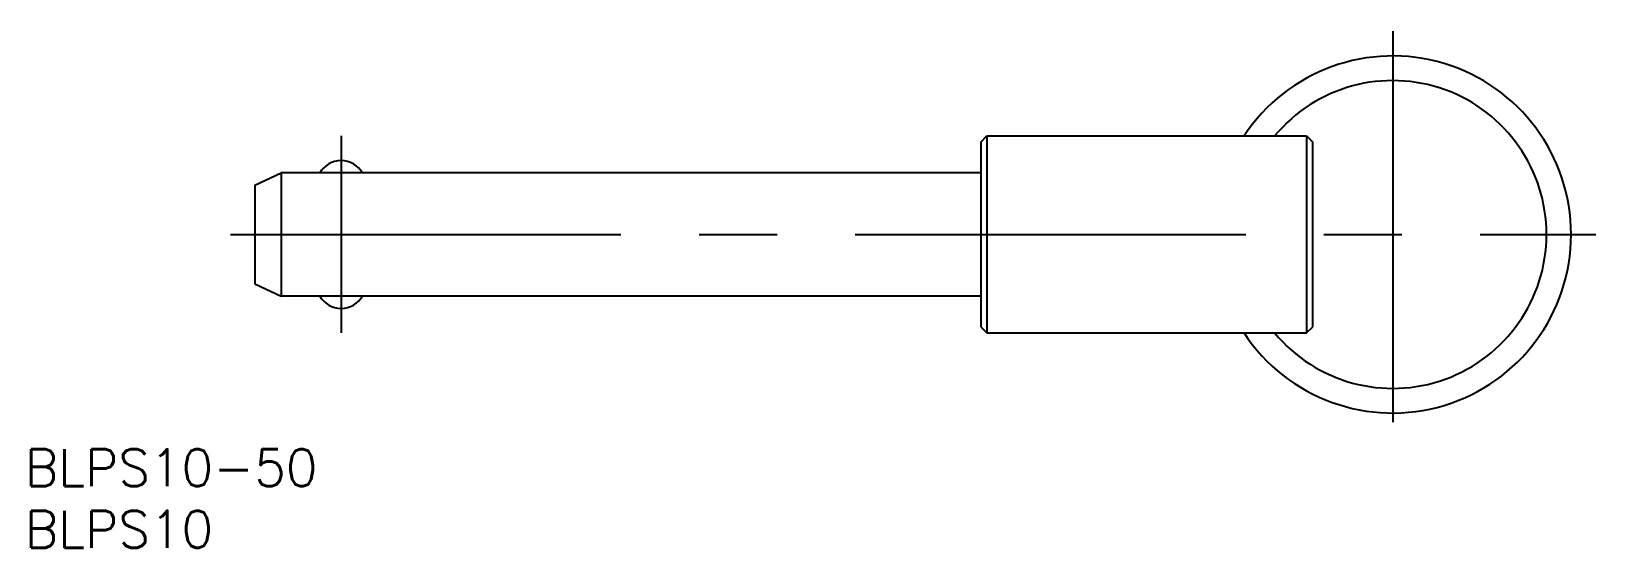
# Model space of a CAD drawing. Extents: x -18 to 109, y -25 to 16.
import ezdxf

# ---------------------------------------------------------------- set-up
doc = ezdxf.new("R2010")
doc.units = 0
doc.linetypes.add('CENTER', pattern=[50.8, 31.75, -6.35, 6.35, -6.35])
doc.layers.get('0').update_dxf_attribs({"linetype": 'CONTINUOUS'})
doc.layers.add('CENTER', color=1, linetype='CENTER')
doc.styles.get("Standard").update_dxf_attribs({"font": 'txt.shx', "height": 3, "bigfont": 'bigfont.shx'})

msp = doc.modelspace()

# ---------------------------------------------------------------- linework, layer by layer
at = {"color": 7, "linetype": 'CONTINUOUS'}
for p, q in [((59, 7.5), (59.5, 8)), ((59.5, 8), (85.5, 8)), ((59.5, 8), (59.5, -8)), ((85.5, 8), (85.5, -8)), ((85.5, 8), (86, 7.5)), ((59, 7.5), (59, -7.5)), ((86, -7.5), (86, 7.5)), ((0, 4), (2.14, 5)), ((0, 4), (0, -4)), ((59, 5), (2.14, 5)), ((2.14, 5), (2.14, -5)), ((0, -4), (2.14, -5)), ((59, -5), (2.14, -5)), ((59, -7.5), (59.5, -8)), ((85.5, -8), (86, -7.5)), ((59.5, -8), (85.5, -8))]:
    msp.add_line(p, q, dxfattribs=at)
for centre, radius, start, end in [((92.5, 0), 14.5, 213.4854, 146.5146), ((92.5, 0), 12.5, 219.7918, 140.2082), ((7, 4), 2, 30, 150), ((7, -4), 2, 210, 330)]:
    msp.add_arc(centre, radius, start, end, dxfattribs=at)
at = {"layer": 'CENTER', "color": 1, "linetype": 'CENTER'}
for p, q in [((92.5, 16.5), (92.5, -16.5)), ((7, 8), (7, -8)), ((-2, 0), (109, 0))]:
    msp.add_line(p, q, dxfattribs=at)

# ---------------------------------------------------------------- texts
at = {"color": 7, "linetype": 'CONTINUOUS'}
for s, p in [('BLPS10-50', (-18.7, -20.44)), ('BLPS10', (-18.7, -25.44))]:
    msp.add_text(s, height=3, dxfattribs=at).set_placement(p)

doc.saveas('drawing.dxf')
